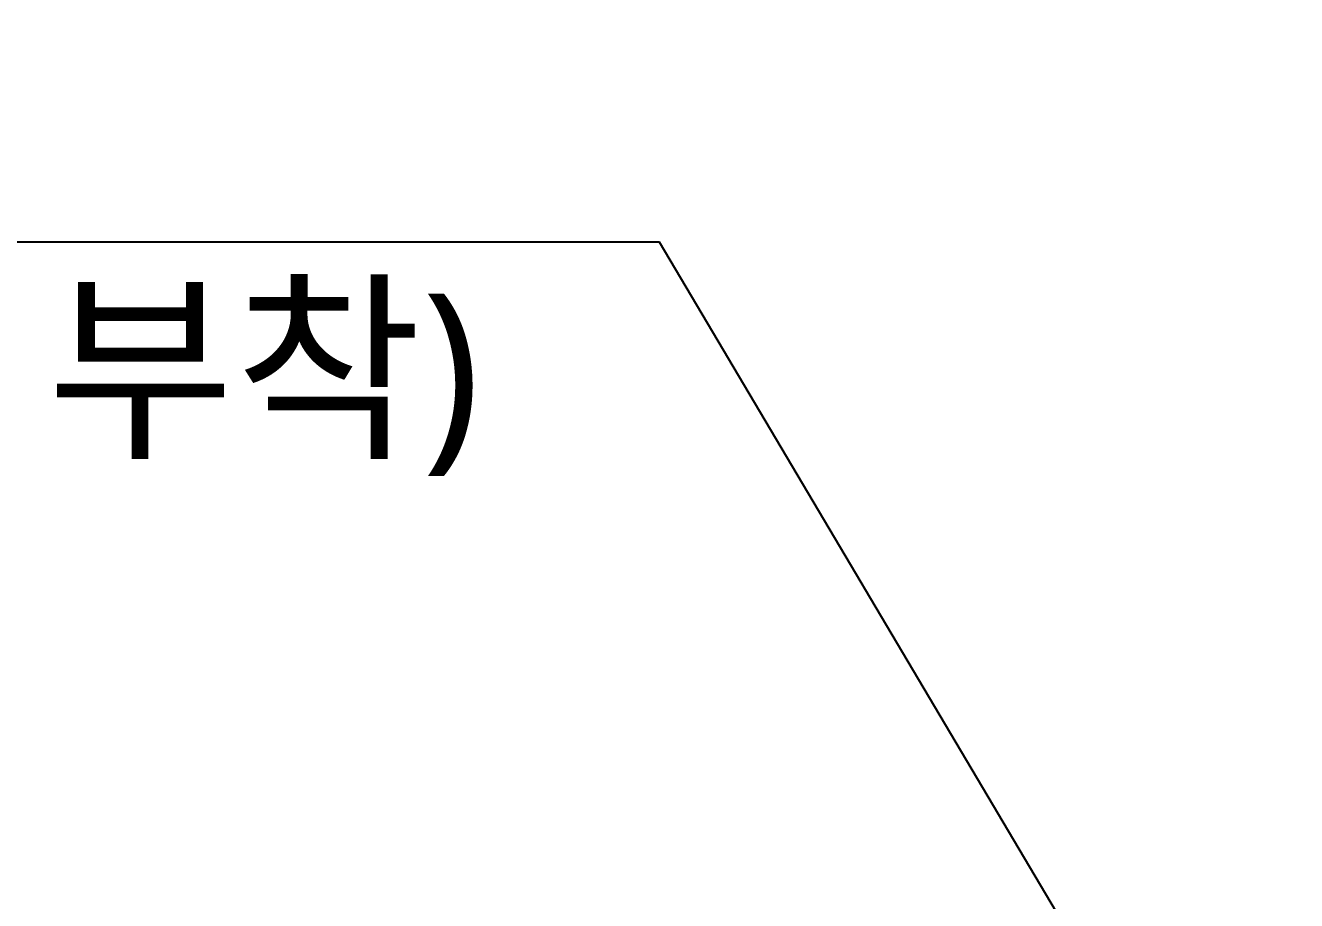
# Model space of a CAD drawing. Extents: x 7905 to 14077, y -986 to 9572.
# Drawn here: x 8783.7 to 8953.9, y -99.1 to 18 of the extents above; entities that cross this region are included whole.
import ezdxf

# ---------------------------------------------------------------- set-up
doc = ezdxf.new("R2010")
doc.units = 0
doc.header["$LTSCALE"] = 20
doc.header["$MEASUREMENT"] = 0
doc.layers.get('0').update_dxf_attribs({"linetype": 'CONTINUOUS'})
doc.layers.add('2', color=2, linetype='CONTINUOUS')
doc.styles.add('ROMANS', font='NanumGothic.ttf')
doc.styles.get("Standard").update_dxf_attribs({"font": 'NanumGothic.ttf'})
doc.dimstyles.get("Standard").update_dxf_attribs({"dimtxt": 2.5, "dimasz": 2, "dimexe": 2, "dimexo": 1, "dimgap": 1.5, "dimtad": 1, "dimdec": 0, "dimlfac": 10, "dimrnd": 0.5, "dimzin": 0, "dimdsep": 46, "dimtxsty": 'Standard', "dimcen": 0, "dimclrt": 2, "dimadec": 0, "dimazin": 0, "dimtfac": 1, "dimtdec": 0, "dimtmove": 0, "dimatfit": 3, "dimfxl": 0, "dimtolj": 1, "dimtzin": 0, "dimarcsym": 0})

msp = doc.modelspace()

# ---------------------------------------------------------------- texts
at = {"layer": '2', "ltscale": 1.2, "insert": (8532.6124, -13.40783), "char_height": 20, "attachment_point": 4, "style": 'ROMANS'}
msp.add_mtext('{\\Ftxt|c129;DST-550}리모컨\\P(사용자 편의성에 맞게 부착)', dxfattribs=at)

# ---------------------------------------------------------------- leaders
msp.add_leader([(8953.89567, -154.92914), (8868.61982, -10.96433), (8527.82561, -10.96433)], dimstyle='Standard', override={"dimscale": 1.2, "dimtxt": 20, "dimasz": 20, "dimexe": 5, "dimgap": 10, "dimtad": 0, "dimtoh": 1, "dimlfac": 1, "dimzin": 12, "dimclrd": 3, "dimclre": 3, "dimazin": 2, "dimarcsym": 1})

doc.saveas('drawing.dxf')
